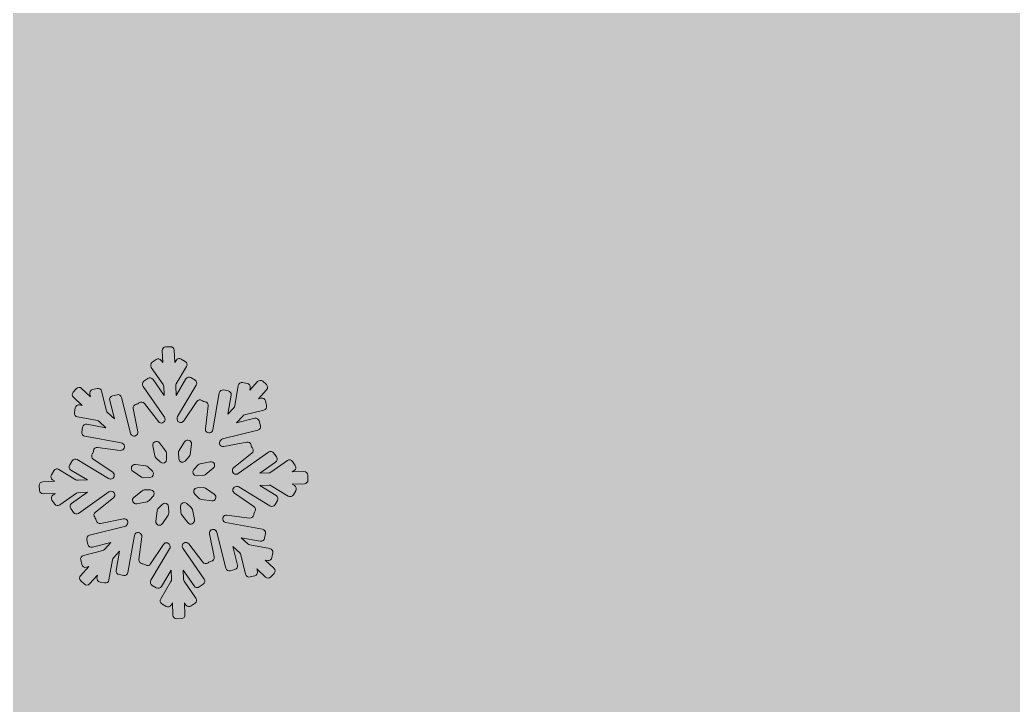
# Model space of a CAD drawing. Header units: millimetres. Extents: x 38 to 178, y -114 to -14.
# Drawn here: x 125.64 to 137.82, y -47.31 to -38.91 of the extents above; entities that cross this region are included whole.
import ezdxf

# ---------------------------------------------------------------- set-up
doc = ezdxf.new("R2010")
doc.units = ezdxf.units.MM
doc.header["$MEASUREMENT"] = 0
doc.layers.add('engraving', color=7, linetype='Continuous')
doc.layers.add('Layer 1', color=7, linetype='Continuous')

msp = doc.modelspace()

# ---------------------------------------------------------------- hatches: boundary and pattern name
at = {"layer": 'Layer 1'}
h = msp.add_hatch(color=2, dxfattribs=at)
h.dxf.hatch_style = 2
edge = h.paths.add_edge_path()
edge.add_spline(control_points=[(156.519, -27.749), (156.519, -27.749), (153.715, -27.749), (153.715, -27.749), (153.018, -26.097), (151.442, -24.9), (149.578, -24.758), (151.083, -23.643), (152.063, -21.859), (152.063, -19.842), (152.063, -16.462), (149.323, -13.721), (145.942, -13.721), (142.562, -13.721), (139.821, -16.462), (139.821, -19.842), (139.821, -21.859), (140.801, -23.643), (142.306, -24.758), (140.442, -24.9), (138.866, -26.097), (138.17, -27.749), (138.17, -27.749), (135.366, -27.749), (135.366, -27.749), (135.366, -27.749), (114.098, -27.749), (114.098, -27.749), (114.098, -27.749), (114.098, -81.46), (114.098, -81.46), (114.098, -85.792), (114.949, -89.87), (116.651, -93.698), (118.352, -97.527), (120.654, -100.853), (123.553, -103.675), (126.454, -106.499), (129.818, -108.741), (133.645, -110.403), (137.474, -112.065), (141.552, -112.898), (145.884, -112.898), (150.215, -112.898), (154.313, -112.065), (158.181, -110.403), (162.047, -108.741), (165.432, -106.499), (168.331, -103.675), (171.231, -100.853), (173.532, -97.527), (175.234, -93.698), (176.934, -89.87), (177.786, -85.792), (177.786, -81.46), (177.786, -81.46), (177.786, -27.749), (177.786, -27.749), (177.786, -27.749), (156.519, -27.749), (156.519, -27.749)], knot_values=[0, 0, 0, 0, 1, 1, 1, 2, 2, 2, 3, 3, 3, 4, 4, 4, 5, 5, 5, 6, 6, 6, 7, 7, 7, 8, 8, 8, 9, 9, 9, 10, 10, 10, 11, 11, 11, 12, 12, 12, 13, 13, 13, 14, 14, 14, 15, 15, 15, 16, 16, 16, 17, 17, 17, 18, 18, 18, 19, 19, 19, 20, 20, 20, 20], degree=3, periodic=1)
edge = h.paths.add_edge_path()
edge.add_spline(control_points=[(142.135, -19.842), (142.135, -17.743), (143.843, -16.035), (145.942, -16.035), (148.042, -16.035), (149.75, -17.743), (149.75, -19.842), (149.75, -21.942), (148.042, -23.65), (145.942, -23.65), (143.843, -23.65), (142.135, -21.942), (142.135, -19.842)], knot_values=[0, 0, 0, 0, 1, 1, 1, 2, 2, 2, 3, 3, 3, 4, 4, 4, 4], degree=3, periodic=1)
edge = h.paths.add_edge_path()
edge.add_spline(control_points=[(151.163, -85.346), (149.655, -86.778), (147.895, -87.492), (145.884, -87.492), (143.95, -87.492), (142.231, -86.778), (140.722, -85.346), (139.214, -83.915), (138.461, -82.234), (138.461, -80.3), (138.461, -80.3), (138.461, -31.811), (138.461, -31.811), (138.461, -31.811), (153.425, -31.811), (153.425, -31.811), (153.425, -31.811), (153.425, -80.3), (153.425, -80.3), (153.425, -82.234), (152.67, -83.915), (151.163, -85.346)], knot_values=[0, 0, 0, 0, 1, 1, 1, 2, 2, 2, 3, 3, 3, 4, 4, 4, 5, 5, 5, 6, 6, 6, 7, 7, 7, 7], degree=3, periodic=1)

# ---------------------------------------------------------------- linework, layer by layer
at = {"layer": 'engraving', "lineweight": 0}
for points, knots in [([(129.174, -44.492), (129.173, -44.467), (129.152, -44.448), (129.127, -44.449), (129.127, -44.449), (128.983, -44.454), (128.983, -44.454), (128.983, -44.454), (129.009, -44.436), (129.009, -44.436), (129.03, -44.421), (129.035, -44.393), (129.02, -44.373), (129.02, -44.373), (128.987, -44.325), (128.987, -44.325), (128.973, -44.304), (128.944, -44.299), (128.924, -44.313), (128.924, -44.313), (128.72, -44.457), (128.72, -44.457), (128.713, -44.462), (128.704, -44.465), (128.695, -44.466), (128.695, -44.466), (128.585, -44.47), (128.585, -44.47), (128.585, -44.47), (128.779, -44.333), (128.779, -44.333), (128.8, -44.319), (128.805, -44.291), (128.79, -44.27), (128.79, -44.27), (128.757, -44.222), (128.757, -44.222), (128.743, -44.201), (128.714, -44.196), (128.694, -44.21), (128.694, -44.21), (128.322, -44.473), (128.322, -44.473), (128.315, -44.478), (128.307, -44.481), (128.298, -44.481), (128.298, -44.481), (128.296, -44.481), (128.296, -44.481), (128.252, -44.483), (128.232, -44.427), (128.266, -44.4), (128.266, -44.4), (128.489, -44.225), (128.489, -44.225), (128.508, -44.21), (128.512, -44.182), (128.497, -44.162), (128.497, -44.162), (128.49, -44.153), (128.49, -44.153), (128.485, -44.147), (128.482, -44.141), (128.481, -44.134), (128.481, -44.134), (128.479, -44.122), (128.479, -44.122), (128.474, -44.098), (128.45, -44.082), (128.426, -44.087), (128.426, -44.087), (128.144, -44.143), (128.144, -44.143), (128.102, -44.151), (128.073, -44.1), (128.102, -44.068), (128.102, -44.068), (128.107, -44.063), (128.107, -44.063), (128.113, -44.056), (128.121, -44.052), (128.129, -44.049), (128.129, -44.049), (128.56, -43.941), (128.56, -43.941), (128.585, -43.935), (128.599, -43.911), (128.593, -43.887), (128.593, -43.887), (128.579, -43.829), (128.579, -43.829), (128.573, -43.805), (128.549, -43.79), (128.524, -43.796), (128.524, -43.796), (128.298, -43.853), (128.298, -43.853), (128.298, -43.853), (128.376, -43.768), (128.376, -43.768), (128.382, -43.761), (128.39, -43.756), (128.399, -43.754), (128.399, -43.754), (128.635, -43.695), (128.635, -43.695), (128.659, -43.689), (128.674, -43.664), (128.668, -43.64), (128.668, -43.64), (128.654, -43.583), (128.654, -43.583), (128.648, -43.559), (128.623, -43.544), (128.599, -43.55), (128.599, -43.55), (128.568, -43.558), (128.568, -43.558), (128.568, -43.558), (128.669, -43.447), (128.669, -43.447), (128.686, -43.428), (128.685, -43.4), (128.667, -43.383), (128.667, -43.383), (128.624, -43.343), (128.624, -43.343), (128.605, -43.326), (128.576, -43.327), (128.559, -43.346), (128.559, -43.346), (128.463, -43.452), (128.463, -43.452), (128.463, -43.452), (128.468, -43.42), (128.468, -43.42), (128.473, -43.395), (128.456, -43.372), (128.432, -43.368), (128.432, -43.368), (128.375, -43.357), (128.375, -43.357), (128.35, -43.353), (128.326, -43.369), (128.322, -43.394), (128.322, -43.394), (128.279, -43.643), (128.279, -43.643), (128.277, -43.651), (128.273, -43.659), (128.267, -43.666), (128.267, -43.666), (128.193, -43.747), (128.193, -43.747), (128.193, -43.747), (128.234, -43.512), (128.234, -43.512), (128.238, -43.487), (128.222, -43.464), (128.198, -43.459), (128.198, -43.459), (128.14, -43.449), (128.14, -43.449), (128.116, -43.445), (128.092, -43.461), (128.088, -43.486), (128.088, -43.486), (128.009, -43.938), (128.009, -43.938), (128.008, -43.947), (128.004, -43.954), (127.998, -43.961), (127.998, -43.961), (127.998, -43.961), (127.998, -43.961), (127.968, -43.993), (127.914, -43.969), (127.92, -43.925), (127.92, -43.925), (127.954, -43.643), (127.954, -43.643), (127.957, -43.618), (127.939, -43.596), (127.915, -43.593), (127.915, -43.593), (127.904, -43.591), (127.904, -43.591), (127.897, -43.59), (127.89, -43.588), (127.884, -43.584), (127.884, -43.584), (127.875, -43.578), (127.875, -43.578), (127.854, -43.564), (127.826, -43.569), (127.812, -43.59), (127.812, -43.59), (127.654, -43.829), (127.654, -43.829), (127.63, -43.866), (127.573, -43.85), (127.571, -43.806), (127.571, -43.806), (127.571, -43.801), (127.571, -43.801), (127.571, -43.792), (127.573, -43.784), (127.578, -43.776), (127.578, -43.776), (127.806, -43.39), (127.806, -43.39), (127.819, -43.369), (127.812, -43.341), (127.791, -43.329), (127.791, -43.329), (127.741, -43.298), (127.741, -43.298), (127.72, -43.285), (127.692, -43.292), (127.679, -43.314), (127.679, -43.314), (127.56, -43.515), (127.56, -43.515), (127.56, -43.515), (127.555, -43.399), (127.555, -43.399), (127.555, -43.39), (127.557, -43.382), (127.561, -43.374), (127.561, -43.374), (127.687, -43.162), (127.687, -43.162), (127.7, -43.141), (127.693, -43.114), (127.672, -43.101), (127.672, -43.101), (127.622, -43.07), (127.622, -43.07), (127.6, -43.057), (127.572, -43.064), (127.559, -43.086), (127.559, -43.086), (127.543, -43.112), (127.543, -43.112), (127.543, -43.112), (127.537, -42.962), (127.537, -42.962), (127.536, -42.937), (127.515, -42.918), (127.49, -42.919), (127.49, -42.919), (127.432, -42.921), (127.432, -42.921), (127.407, -42.922), (127.388, -42.943), (127.389, -42.968), (127.389, -42.968), (127.395, -43.113), (127.395, -43.113), (127.395, -43.113), (127.377, -43.088), (127.377, -43.088), (127.363, -43.067), (127.334, -43.062), (127.314, -43.076), (127.314, -43.076), (127.266, -43.11), (127.266, -43.11), (127.246, -43.124), (127.241, -43.152), (127.255, -43.173), (127.255, -43.173), (127.399, -43.38), (127.399, -43.38), (127.403, -43.387), (127.406, -43.396), (127.407, -43.404), (127.407, -43.404), (127.411, -43.515), (127.411, -43.515), (127.411, -43.515), (127.276, -43.32), (127.276, -43.32), (127.262, -43.299), (127.233, -43.294), (127.213, -43.309), (127.213, -43.309), (127.165, -43.342), (127.165, -43.342), (127.145, -43.357), (127.14, -43.385), (127.154, -43.405), (127.154, -43.405), (127.415, -43.782), (127.415, -43.782), (127.42, -43.789), (127.422, -43.798), (127.423, -43.806), (127.423, -43.806), (127.423, -43.807), (127.423, -43.807), (127.425, -43.851), (127.369, -43.871), (127.342, -43.836), (127.342, -43.836), (127.17, -43.614), (127.17, -43.614), (127.155, -43.594), (127.126, -43.59), (127.107, -43.606), (127.107, -43.606), (127.098, -43.612), (127.098, -43.612), (127.092, -43.617), (127.086, -43.62), (127.079, -43.621), (127.079, -43.621), (127.068, -43.623), (127.068, -43.623), (127.044, -43.628), (127.028, -43.652), (127.033, -43.676), (127.033, -43.676), (127.089, -43.96), (127.089, -43.96), (127.097, -44.003), (127.046, -44.032), (127.014, -44.002), (127.014, -44.002), (127.011, -43.999), (127.011, -43.999), (127.004, -43.994), (127, -43.986), (126.998, -43.977), (126.998, -43.977), (126.89, -43.54), (126.89, -43.54), (126.884, -43.516), (126.859, -43.501), (126.835, -43.507), (126.835, -43.507), (126.778, -43.521), (126.778, -43.521), (126.754, -43.527), (126.739, -43.552), (126.745, -43.576), (126.745, -43.576), (126.802, -43.804), (126.802, -43.804), (126.802, -43.804), (126.718, -43.726), (126.718, -43.726), (126.712, -43.72), (126.707, -43.712), (126.705, -43.704), (126.705, -43.704), (126.646, -43.464), (126.646, -43.464), (126.64, -43.44), (126.615, -43.425), (126.591, -43.431), (126.591, -43.431), (126.535, -43.445), (126.535, -43.445), (126.511, -43.451), (126.496, -43.476), (126.502, -43.5), (126.502, -43.5), (126.509, -43.531), (126.509, -43.531), (126.509, -43.531), (126.401, -43.429), (126.401, -43.429), (126.382, -43.412), (126.354, -43.413), (126.337, -43.432), (126.337, -43.432), (126.297, -43.475), (126.297, -43.475), (126.28, -43.493), (126.282, -43.522), (126.3, -43.539), (126.3, -43.539), (126.406, -43.638), (126.406, -43.638), (126.406, -43.638), (126.375, -43.632), (126.375, -43.632), (126.35, -43.628), (126.327, -43.644), (126.322, -43.669), (126.322, -43.669), (126.312, -43.727), (126.312, -43.727), (126.308, -43.752), (126.324, -43.775), (126.349, -43.779), (126.349, -43.779), (126.594, -43.824), (126.594, -43.824), (126.603, -43.825), (126.611, -43.829), (126.617, -43.835), (126.617, -43.835), (126.698, -43.911), (126.698, -43.911), (126.698, -43.911), (126.466, -43.869), (126.466, -43.869), (126.441, -43.865), (126.418, -43.881), (126.413, -43.906), (126.413, -43.906), (126.403, -43.964), (126.403, -43.964), (126.399, -43.989), (126.415, -44.012), (126.44, -44.016), (126.44, -44.016), (126.887, -44.097), (126.887, -44.097), (126.895, -44.099), (126.903, -44.103), (126.91, -44.109), (126.91, -44.109), (126.912, -44.111), (126.912, -44.111), (126.944, -44.141), (126.919, -44.194), (126.875, -44.189), (126.875, -44.189), (126.597, -44.153), (126.597, -44.153), (126.572, -44.15), (126.549, -44.168), (126.546, -44.193), (126.546, -44.193), (126.545, -44.204), (126.545, -44.204), (126.544, -44.211), (126.541, -44.218), (126.538, -44.224), (126.538, -44.224), (126.531, -44.233), (126.531, -44.233), (126.518, -44.254), (126.523, -44.282), (126.544, -44.295), (126.544, -44.295), (126.783, -44.458), (126.783, -44.458), (126.819, -44.483), (126.803, -44.539), (126.76, -44.541), (126.76, -44.541), (126.754, -44.541), (126.754, -44.541), (126.745, -44.541), (126.736, -44.539), (126.729, -44.534), (126.729, -44.534), (126.347, -44.302), (126.347, -44.302), (126.326, -44.289), (126.298, -44.296), (126.285, -44.318), (126.285, -44.318), (126.255, -44.368), (126.255, -44.368), (126.242, -44.389), (126.249, -44.417), (126.27, -44.43), (126.27, -44.43), (126.471, -44.552), (126.471, -44.552), (126.471, -44.552), (126.357, -44.556), (126.357, -44.556), (126.348, -44.557), (126.339, -44.554), (126.331, -44.55), (126.331, -44.55), (126.122, -44.422), (126.122, -44.422), (126.101, -44.409), (126.073, -44.416), (126.06, -44.438), (126.06, -44.438), (126.03, -44.489), (126.03, -44.489), (126.018, -44.51), (126.024, -44.537), (126.045, -44.55), (126.045, -44.55), (126.073, -44.567), (126.073, -44.567), (126.073, -44.567), (125.925, -44.573), (125.925, -44.573), (125.9, -44.574), (125.88, -44.595), (125.881, -44.62), (125.881, -44.62), (125.884, -44.679), (125.884, -44.679), (125.885, -44.704), (125.906, -44.723), (125.931, -44.722), (125.931, -44.722), (126.075, -44.717), (126.075, -44.717), (126.075, -44.717), (126.048, -44.736), (126.048, -44.736), (126.028, -44.75), (126.023, -44.778), (126.037, -44.798), (126.037, -44.798), (126.07, -44.847), (126.07, -44.847), (126.085, -44.868), (126.113, -44.873), (126.134, -44.858), (126.134, -44.858), (126.338, -44.714), (126.338, -44.714), (126.345, -44.709), (126.353, -44.706), (126.362, -44.706), (126.362, -44.706), (126.472, -44.701), (126.472, -44.701), (126.472, -44.701), (126.278, -44.839), (126.278, -44.839), (126.258, -44.853), (126.253, -44.881), (126.267, -44.901), (126.267, -44.901), (126.3, -44.95), (126.3, -44.95), (126.315, -44.97), (126.343, -44.975), (126.364, -44.961), (126.364, -44.961), (126.735, -44.699), (126.735, -44.699), (126.742, -44.694), (126.751, -44.691), (126.759, -44.69), (126.759, -44.69), (126.761, -44.69), (126.761, -44.69), (126.805, -44.689), (126.826, -44.744), (126.791, -44.771), (126.791, -44.771), (126.569, -44.946), (126.569, -44.946), (126.549, -44.962), (126.546, -44.99), (126.561, -45.009), (126.561, -45.009), (126.568, -45.019), (126.568, -45.019), (126.572, -45.024), (126.575, -45.031), (126.576, -45.038), (126.576, -45.038), (126.579, -45.049), (126.579, -45.049), (126.583, -45.074), (126.607, -45.089), (126.632, -45.085), (126.632, -45.085), (126.913, -45.029), (126.913, -45.029), (126.956, -45.02), (126.985, -45.071), (126.955, -45.103), (126.955, -45.103), (126.951, -45.108), (126.951, -45.108), (126.945, -45.115), (126.937, -45.12), (126.928, -45.122), (126.928, -45.122), (126.497, -45.23), (126.497, -45.23), (126.473, -45.236), (126.458, -45.261), (126.464, -45.285), (126.464, -45.285), (126.478, -45.342), (126.478, -45.342), (126.484, -45.366), (126.509, -45.381), (126.533, -45.375), (126.533, -45.375), (126.759, -45.319), (126.759, -45.319), (126.759, -45.319), (126.681, -45.404), (126.681, -45.404), (126.675, -45.41), (126.667, -45.415), (126.659, -45.417), (126.659, -45.417), (126.422, -45.476), (126.422, -45.476), (126.398, -45.482), (126.383, -45.507), (126.389, -45.531), (126.389, -45.531), (126.404, -45.589), (126.404, -45.589), (126.41, -45.613), (126.434, -45.628), (126.459, -45.622), (126.459, -45.622), (126.489, -45.614), (126.489, -45.614), (126.489, -45.614), (126.388, -45.725), (126.388, -45.725), (126.371, -45.743), (126.373, -45.771), (126.391, -45.788), (126.391, -45.788), (126.434, -45.828), (126.434, -45.828), (126.452, -45.846), (126.481, -45.844), (126.498, -45.826), (126.498, -45.826), (126.595, -45.72), (126.595, -45.72), (126.595, -45.72), (126.589, -45.751), (126.589, -45.751), (126.585, -45.776), (126.601, -45.799), (126.626, -45.804), (126.626, -45.804), (126.683, -45.814), (126.683, -45.814), (126.707, -45.819), (126.731, -45.802), (126.735, -45.777), (126.735, -45.777), (126.779, -45.529), (126.779, -45.529), (126.78, -45.52), (126.784, -45.512), (126.79, -45.506), (126.79, -45.506), (126.864, -45.424), (126.864, -45.424), (126.864, -45.424), (126.823, -45.66), (126.823, -45.66), (126.819, -45.684), (126.835, -45.708), (126.86, -45.712), (126.86, -45.712), (126.917, -45.722), (126.917, -45.722), (126.941, -45.727), (126.965, -45.71), (126.969, -45.686), (126.969, -45.686), (127.048, -45.233), (127.048, -45.233), (127.05, -45.225), (127.053, -45.217), (127.059, -45.211), (127.059, -45.211), (127.059, -45.211), (127.059, -45.211), (127.089, -45.178), (127.143, -45.203), (127.138, -45.247), (127.138, -45.247), (127.103, -45.528), (127.103, -45.528), (127.1, -45.553), (127.118, -45.575), (127.143, -45.579), (127.143, -45.579), (127.153, -45.58), (127.153, -45.58), (127.16, -45.581), (127.167, -45.583), (127.173, -45.587), (127.173, -45.587), (127.182, -45.593), (127.182, -45.593), (127.203, -45.608), (127.231, -45.602), (127.245, -45.581), (127.245, -45.581), (127.403, -45.342), (127.403, -45.342), (127.427, -45.305), (127.484, -45.321), (127.486, -45.365), (127.486, -45.365), (127.486, -45.37), (127.486, -45.37), (127.486, -45.379), (127.484, -45.388), (127.48, -45.395), (127.48, -45.395), (127.251, -45.781), (127.251, -45.781), (127.238, -45.802), (127.245, -45.83), (127.266, -45.843), (127.266, -45.843), (127.316, -45.873), (127.316, -45.873), (127.338, -45.886), (127.366, -45.879), (127.379, -45.858), (127.379, -45.858), (127.498, -45.657), (127.498, -45.657), (127.498, -45.657), (127.502, -45.772), (127.502, -45.772), (127.503, -45.781), (127.501, -45.79), (127.496, -45.797), (127.496, -45.797), (127.37, -46.009), (127.37, -46.009), (127.358, -46.03), (127.365, -46.058), (127.386, -46.071), (127.386, -46.071), (127.436, -46.101), (127.436, -46.101), (127.457, -46.114), (127.485, -46.107), (127.498, -46.086), (127.498, -46.086), (127.514, -46.059), (127.514, -46.059), (127.514, -46.059), (127.52, -46.209), (127.52, -46.209), (127.521, -46.234), (127.542, -46.253), (127.567, -46.252), (127.567, -46.252), (127.625, -46.25), (127.625, -46.25), (127.65, -46.249), (127.669, -46.228), (127.668, -46.203), (127.668, -46.203), (127.663, -46.058), (127.663, -46.058), (127.663, -46.058), (127.68, -46.084), (127.68, -46.084), (127.695, -46.104), (127.723, -46.11), (127.744, -46.095), (127.744, -46.095), (127.791, -46.061), (127.791, -46.061), (127.811, -46.047), (127.816, -46.019), (127.802, -45.999), (127.802, -45.999), (127.659, -45.791), (127.659, -45.791), (127.654, -45.784), (127.651, -45.776), (127.651, -45.767), (127.651, -45.767), (127.646, -45.656), (127.646, -45.656), (127.646, -45.656), (127.781, -45.851), (127.781, -45.851), (127.795, -45.872), (127.824, -45.877), (127.844, -45.863), (127.844, -45.863), (127.892, -45.829), (127.892, -45.829), (127.912, -45.815), (127.917, -45.787), (127.903, -45.766), (127.903, -45.766), (127.643, -45.389), (127.643, -45.389), (127.638, -45.382), (127.635, -45.374), (127.635, -45.365), (127.635, -45.365), (127.635, -45.364), (127.635, -45.364), (127.633, -45.32), (127.689, -45.3), (127.716, -45.335), (127.716, -45.335), (127.887, -45.558), (127.887, -45.558), (127.902, -45.578), (127.931, -45.581), (127.951, -45.566), (127.951, -45.566), (127.959, -45.559), (127.959, -45.559), (127.965, -45.555), (127.971, -45.552), (127.978, -45.55), (127.978, -45.55), (127.989, -45.548), (127.989, -45.548), (128.013, -45.543), (128.029, -45.519), (128.024, -45.495), (128.024, -45.495), (127.969, -45.211), (127.969, -45.211), (127.96, -45.168), (128.012, -45.139), (128.044, -45.169), (128.044, -45.169), (128.047, -45.172), (128.047, -45.172), (128.053, -45.178), (128.057, -45.186), (128.06, -45.194), (128.06, -45.194), (128.168, -45.631), (128.168, -45.631), (128.174, -45.656), (128.198, -45.671), (128.223, -45.664), (128.223, -45.664), (128.279, -45.65), (128.279, -45.65), (128.303, -45.644), (128.318, -45.62), (128.312, -45.596), (128.312, -45.596), (128.255, -45.367), (128.255, -45.367), (128.255, -45.367), (128.339, -45.445), (128.339, -45.445), (128.345, -45.451), (128.35, -45.459), (128.352, -45.468), (128.352, -45.468), (128.411, -45.708), (128.411, -45.708), (128.417, -45.732), (128.442, -45.747), (128.466, -45.74), (128.466, -45.74), (128.523, -45.726), (128.523, -45.726), (128.547, -45.72), (128.562, -45.696), (128.556, -45.672), (128.556, -45.672), (128.548, -45.641), (128.548, -45.641), (128.548, -45.641), (128.656, -45.742), (128.656, -45.742), (128.675, -45.759), (128.704, -45.758), (128.721, -45.74), (128.721, -45.74), (128.76, -45.696), (128.76, -45.696), (128.777, -45.678), (128.776, -45.65), (128.758, -45.633), (128.758, -45.633), (128.651, -45.534), (128.651, -45.534), (128.651, -45.534), (128.682, -45.539), (128.682, -45.539), (128.707, -45.544), (128.731, -45.527), (128.735, -45.502), (128.735, -45.502), (128.745, -45.444), (128.745, -45.444), (128.749, -45.42), (128.733, -45.396), (128.709, -45.392), (128.709, -45.392), (128.463, -45.348), (128.463, -45.348), (128.455, -45.346), (128.447, -45.342), (128.44, -45.336), (128.44, -45.336), (128.359, -45.26), (128.359, -45.26), (128.359, -45.26), (128.591, -45.302), (128.591, -45.302), (128.616, -45.307), (128.64, -45.29), (128.644, -45.265), (128.644, -45.265), (128.654, -45.207), (128.654, -45.207), (128.658, -45.183), (128.642, -45.159), (128.617, -45.155), (128.617, -45.155), (128.171, -45.074), (128.171, -45.074), (128.162, -45.073), (128.154, -45.069), (128.148, -45.063), (128.148, -45.063), (128.146, -45.061), (128.146, -45.061), (128.114, -45.031), (128.139, -44.977), (128.182, -44.983), (128.182, -44.983), (128.461, -45.018), (128.461, -45.018), (128.486, -45.021), (128.508, -45.004), (128.511, -44.979), (128.511, -44.979), (128.513, -44.967), (128.513, -44.967), (128.514, -44.96), (128.516, -44.954), (128.52, -44.948), (128.52, -44.948), (128.526, -44.938), (128.526, -44.938), (128.54, -44.918), (128.534, -44.89), (128.514, -44.876), (128.514, -44.876), (128.274, -44.713), (128.274, -44.713), (128.238, -44.689), (128.254, -44.632), (128.298, -44.631), (128.298, -44.631), (128.303, -44.63), (128.303, -44.63), (128.312, -44.63), (128.321, -44.632), (128.329, -44.637), (128.329, -44.637), (128.71, -44.869), (128.71, -44.869), (128.731, -44.882), (128.759, -44.875), (128.772, -44.854), (128.772, -44.854), (128.802, -44.803), (128.802, -44.803), (128.815, -44.782), (128.808, -44.754), (128.787, -44.742), (128.787, -44.742), (128.586, -44.62), (128.586, -44.62), (128.586, -44.62), (128.701, -44.615), (128.701, -44.615), (128.71, -44.615), (128.718, -44.617), (128.726, -44.622), (128.726, -44.622), (128.935, -44.749), (128.935, -44.749), (128.956, -44.762), (128.984, -44.755), (128.997, -44.733), (128.997, -44.733), (129.027, -44.683), (129.027, -44.683), (129.04, -44.661), (129.033, -44.634), (129.012, -44.621), (129.012, -44.621), (128.984, -44.604), (128.984, -44.604), (128.984, -44.604), (129.132, -44.598), (129.132, -44.598), (129.157, -44.597), (129.177, -44.576), (129.176, -44.551), (129.176, -44.551), (129.174, -44.492), (129.174, -44.492)], [0, 0, 0, 0, 1, 1, 1, 2, 2, 2, 3, 3, 3, 4, 4, 4, 5, 5, 5, 6, 6, 6, 7, 7, 7, 8, 8, 8, 9, 9, 9, 10, 10, 10, 11, 11, 11, 12, 12, 12, 13, 13, 13, 14, 14, 14, 15, 15, 15, 16, 16, 16, 17, 17, 17, 18, 18, 18, 19, 19, 19, 20, 20, 20, 21, 21, 21, 22, 22, 22, 23, 23, 23, 24, 24, 24, 25, 25, 25, 26, 26, 26, 27, 27, 27, 28, 28, 28, 29, 29, 29, 30, 30, 30, 31, 31, 31, 32, 32, 32, 33, 33, 33, 34, 34, 34, 35, 35, 35, 36, 36, 36, 37, 37, 37, 38, 38, 38, 39, 39, 39, 40, 40, 40, 41, 41, 41, 42, 42, 42, 43, 43, 43, 44, 44, 44, 45, 45, 45, 46, 46, 46, 47, 47, 47, 48, 48, 48, 49, 49, 49, 50, 50, 50, 51, 51, 51, 52, 52, 52, 53, 53, 53, 54, 54, 54, 55, 55, 55, 56, 56, 56, 57, 57, 57, 58, 58, 58, 59, 59, 59, 60, 60, 60, 61, 61, 61, 62, 62, 62, 63, 63, 63, 64, 64, 64, 65, 65, 65, 66, 66, 66, 67, 67, 67, 68, 68, 68, 69, 69, 69, 70, 70, 70, 71, 71, 71, 72, 72, 72, 73, 73, 73, 74, 74, 74, 75, 75, 75, 76, 76, 76, 77, 77, 77, 78, 78, 78, 79, 79, 79, 80, 80, 80, 81, 81, 81, 82, 82, 82, 83, 83, 83, 84, 84, 84, 85, 85, 85, 86, 86, 86, 87, 87, 87, 88, 88, 88, 89, 89, 89, 90, 90, 90, 91, 91, 91, 92, 92, 92, 93, 93, 93, 94, 94, 94, 95, 95, 95, 96, 96, 96, 97, 97, 97, 98, 98, 98, 99, 99, 99, 100, 100, 100, 101, 101, 101, 102, 102, 102, 103, 103, 103, 104, 104, 104, 105, 105, 105, 106, 106, 106, 107, 107, 107, 108, 108, 108, 109, 109, 109, 110, 110, 110, 111, 111, 111, 112, 112, 112, 113, 113, 113, 114, 114, 114, 115, 115, 115, 116, 116, 116, 117, 117, 117, 118, 118, 118, 119, 119, 119, 120, 120, 120, 121, 121, 121, 122, 122, 122, 123, 123, 123, 124, 124, 124, 125, 125, 125, 126, 126, 126, 127, 127, 127, 128, 128, 128, 129, 129, 129, 130, 130, 130, 131, 131, 131, 132, 132, 132, 133, 133, 133, 134, 134, 134, 135, 135, 135, 136, 136, 136, 137, 137, 137, 138, 138, 138, 139, 139, 139, 140, 140, 140, 141, 141, 141, 142, 142, 142, 143, 143, 143, 144, 144, 144, 145, 145, 145, 146, 146, 146, 147, 147, 147, 148, 148, 148, 149, 149, 149, 150, 150, 150, 151, 151, 151, 152, 152, 152, 153, 153, 153, 154, 154, 154, 155, 155, 155, 156, 156, 156, 157, 157, 157, 158, 158, 158, 159, 159, 159, 160, 160, 160, 161, 161, 161, 162, 162, 162, 163, 163, 163, 164, 164, 164, 165, 165, 165, 166, 166, 166, 167, 167, 167, 168, 168, 168, 169, 169, 169, 170, 170, 170, 171, 171, 171, 172, 172, 172, 173, 173, 173, 174, 174, 174, 175, 175, 175, 176, 176, 176, 177, 177, 177, 178, 178, 178, 179, 179, 179, 180, 180, 180, 181, 181, 181, 182, 182, 182, 183, 183, 183, 184, 184, 184, 185, 185, 185, 186, 186, 186, 187, 187, 187, 188, 188, 188, 189, 189, 189, 190, 190, 190, 191, 191, 191, 192, 192, 192, 193, 193, 193, 194, 194, 194, 195, 195, 195, 196, 196, 196, 197, 197, 197, 198, 198, 198, 199, 199, 199, 200, 200, 200, 201, 201, 201, 202, 202, 202, 203, 203, 203, 204, 204, 204, 205, 205, 205, 206, 206, 206, 207, 207, 207, 208, 208, 208, 209, 209, 209, 210, 210, 210, 211, 211, 211, 212, 212, 212, 213, 213, 213, 214, 214, 214, 215, 215, 215, 216, 216, 216, 217, 217, 217, 218, 218, 218, 219, 219, 219, 220, 220, 220, 221, 221, 221, 222, 222, 222, 223, 223, 223, 224, 224, 224, 225, 225, 225, 226, 226, 226, 227, 227, 227, 228, 228, 228, 229, 229, 229, 230, 230, 230, 231, 231, 231, 232, 232, 232, 233, 233, 233, 234, 234, 234, 235, 235, 235, 236, 236, 236, 237, 237, 237, 238, 238, 238, 239, 239, 239, 240, 240, 240, 241, 241, 241, 242, 242, 242, 243, 243, 243, 244, 244, 244, 245, 245, 245, 246, 246, 246, 247, 247, 247, 248, 248, 248, 249, 249, 249, 250, 250, 250, 251, 251, 251, 252, 252, 252, 253, 253, 253, 254, 254, 254, 255, 255, 255, 256, 256, 256, 257, 257, 257, 258, 258, 258, 259, 259, 259, 260, 260, 260, 261, 261, 261, 262, 262, 262, 263, 263, 263, 264, 264, 264, 265, 265, 265, 266, 266, 266, 267, 267, 267, 268, 268, 268, 269, 269, 269, 270, 270, 270, 271, 271, 271, 272, 272, 272, 273, 273, 273, 274, 274, 274, 275, 275, 275, 276, 276, 276, 277, 277, 277, 278, 278, 278, 279, 279, 279, 280, 280, 280, 281, 281, 281, 282, 282, 282, 283, 283, 283, 284, 284, 284, 285, 285, 285, 286, 286, 286, 287, 287, 287, 288, 288, 288, 289, 289, 289, 290, 290, 290, 291, 291, 291, 292, 292, 292, 293, 293, 293, 294, 294, 294, 295, 295, 295, 296, 296, 296, 297, 297, 297, 298, 298, 298, 299, 299, 299, 300, 300, 300, 301, 301, 301, 302, 302, 302, 303, 303, 303, 304, 304, 304, 305, 305, 305, 306, 306, 306, 307, 307, 307, 308, 308, 308, 309, 309, 309, 310, 310, 310, 311, 311, 311, 312, 312, 312, 313, 313, 313, 314, 314, 314, 315, 315, 315, 316, 316, 316, 317, 317, 317, 318, 318, 318, 319, 319, 319, 320, 320, 320, 321, 321, 321, 322, 322, 322, 323, 323, 323, 324, 324, 324, 325, 325, 325, 326, 326, 326, 327, 327, 327, 328, 328, 328, 329, 329, 329, 330, 330, 330, 331, 331, 331, 332, 332, 332, 333, 333, 333, 334, 334, 334, 335, 335, 335, 336, 336, 336, 336]), ([(127.354, -44.097), (127.354, -44.097), (127.43, -44.195), (127.43, -44.195), (127.436, -44.202), (127.439, -44.211), (127.44, -44.221), (127.44, -44.221), (127.443, -44.297), (127.443, -44.297), (127.444, -44.338), (127.396, -44.36), (127.367, -44.332), (127.367, -44.332), (127.312, -44.281), (127.312, -44.281), (127.305, -44.275), (127.3, -44.266), (127.299, -44.257), (127.299, -44.257), (127.274, -44.133), (127.274, -44.133), (127.265, -44.086), (127.325, -44.059), (127.354, -44.097)], [0, 0, 0, 0, 1, 1, 1, 2, 2, 2, 3, 3, 3, 4, 4, 4, 5, 5, 5, 6, 6, 6, 7, 7, 7, 8, 8, 8, 8]), ([(127.591, -44.292), (127.591, -44.292), (127.588, -44.215), (127.588, -44.215), (127.588, -44.206), (127.59, -44.197), (127.595, -44.189), (127.595, -44.189), (127.664, -44.084), (127.664, -44.084), (127.691, -44.045), (127.753, -44.067), (127.747, -44.115), (127.747, -44.115), (127.732, -44.24), (127.732, -44.24), (127.731, -44.25), (127.727, -44.258), (127.72, -44.265), (127.72, -44.265), (127.67, -44.321), (127.67, -44.321), (127.642, -44.35), (127.593, -44.332), (127.591, -44.292)], [0, 0, 0, 0, 1, 1, 1, 2, 2, 2, 3, 3, 3, 4, 4, 4, 5, 5, 5, 6, 6, 6, 7, 7, 7, 8, 8, 8, 8]), ([(127.777, -44.424), (127.777, -44.424), (127.829, -44.367), (127.829, -44.367), (127.836, -44.36), (127.844, -44.355), (127.854, -44.353), (127.854, -44.353), (127.978, -44.328), (127.978, -44.328), (128.025, -44.319), (128.052, -44.379), (128.015, -44.408), (128.015, -44.408), (127.915, -44.487), (127.915, -44.487), (127.907, -44.493), (127.898, -44.496), (127.888, -44.497), (127.888, -44.497), (127.812, -44.5), (127.812, -44.5), (127.772, -44.501), (127.75, -44.454), (127.777, -44.424)], [0, 0, 0, 0, 1, 1, 1, 2, 2, 2, 3, 3, 3, 4, 4, 4, 5, 5, 5, 6, 6, 6, 7, 7, 7, 8, 8, 8, 8]), ([(127.136, -44.517), (127.136, -44.517), (127.03, -44.445), (127.03, -44.445), (126.991, -44.419), (127.014, -44.357), (127.061, -44.363), (127.061, -44.363), (127.186, -44.379), (127.186, -44.379), (127.195, -44.38), (127.204, -44.384), (127.211, -44.391), (127.211, -44.391), (127.268, -44.444), (127.268, -44.444), (127.297, -44.471), (127.279, -44.521), (127.239, -44.522), (127.239, -44.522), (127.163, -44.525), (127.163, -44.525), (127.154, -44.525), (127.144, -44.523), (127.136, -44.517)], [0, 0, 0, 0, 1, 1, 1, 2, 2, 2, 3, 3, 3, 4, 4, 4, 5, 5, 5, 6, 6, 6, 7, 7, 7, 8, 8, 8, 8]), ([(127.28, -44.747), (127.28, -44.747), (127.228, -44.804), (127.228, -44.804), (127.222, -44.811), (127.213, -44.816), (127.204, -44.818), (127.204, -44.818), (127.079, -44.843), (127.079, -44.843), (127.033, -44.852), (127.005, -44.792), (127.043, -44.763), (127.043, -44.763), (127.143, -44.684), (127.143, -44.684), (127.15, -44.678), (127.159, -44.675), (127.169, -44.674), (127.169, -44.674), (127.245, -44.672), (127.245, -44.672), (127.285, -44.67), (127.307, -44.718), (127.28, -44.747)], [0, 0, 0, 0, 1, 1, 1, 2, 2, 2, 3, 3, 3, 4, 4, 4, 5, 5, 5, 6, 6, 6, 7, 7, 7, 8, 8, 8, 8]), ([(127.921, -44.654), (127.921, -44.654), (128.027, -44.726), (128.027, -44.726), (128.066, -44.753), (128.043, -44.814), (127.996, -44.808), (127.996, -44.808), (127.871, -44.793), (127.871, -44.793), (127.862, -44.791), (127.853, -44.787), (127.846, -44.781), (127.846, -44.781), (127.789, -44.727), (127.789, -44.727), (127.76, -44.7), (127.778, -44.651), (127.819, -44.649), (127.819, -44.649), (127.894, -44.646), (127.894, -44.646), (127.903, -44.646), (127.913, -44.649), (127.921, -44.654)], [0, 0, 0, 0, 1, 1, 1, 2, 2, 2, 3, 3, 3, 4, 4, 4, 5, 5, 5, 6, 6, 6, 7, 7, 7, 8, 8, 8, 8]), ([(127.466, -44.879), (127.466, -44.879), (127.469, -44.956), (127.469, -44.956), (127.47, -44.965), (127.467, -44.975), (127.462, -44.983), (127.462, -44.983), (127.393, -45.087), (127.393, -45.087), (127.367, -45.127), (127.305, -45.104), (127.31, -45.057), (127.31, -45.057), (127.326, -44.931), (127.326, -44.931), (127.327, -44.922), (127.331, -44.913), (127.337, -44.906), (127.337, -44.906), (127.388, -44.851), (127.388, -44.851), (127.415, -44.821), (127.465, -44.839), (127.466, -44.879)], [0, 0, 0, 0, 1, 1, 1, 2, 2, 2, 3, 3, 3, 4, 4, 4, 5, 5, 5, 6, 6, 6, 7, 7, 7, 8, 8, 8, 8]), ([(127.703, -45.075), (127.703, -45.075), (127.627, -44.976), (127.627, -44.976), (127.621, -44.969), (127.618, -44.96), (127.618, -44.951), (127.618, -44.951), (127.615, -44.874), (127.615, -44.874), (127.613, -44.834), (127.661, -44.812), (127.691, -44.839), (127.691, -44.839), (127.745, -44.89), (127.745, -44.89), (127.752, -44.897), (127.757, -44.905), (127.759, -44.914), (127.759, -44.914), (127.783, -45.038), (127.783, -45.038), (127.792, -45.085), (127.732, -45.113), (127.703, -45.075)], [0, 0, 0, 0, 1, 1, 1, 2, 2, 2, 3, 3, 3, 4, 4, 4, 5, 5, 5, 6, 6, 6, 7, 7, 7, 8, 8, 8, 8])]:
    msp.add_open_spline(points, degree=3, knots=knots, dxfattribs=at)
at = {"layer": 'Layer 1', "lineweight": 0}
msp.add_open_spline([(156.519, -27.749), (156.519, -27.749), (153.715, -27.749), (153.715, -27.749), (153.018, -26.097), (151.442, -24.9), (149.578, -24.758), (151.083, -23.643), (152.063, -21.859), (152.063, -19.842), (152.063, -16.462), (149.323, -13.721), (145.942, -13.721), (142.562, -13.721), (139.821, -16.462), (139.821, -19.842), (139.821, -21.859), (140.801, -23.643), (142.306, -24.758), (140.442, -24.9), (138.866, -26.097), (138.17, -27.749), (138.17, -27.749), (135.366, -27.749), (135.366, -27.749), (135.366, -27.749), (114.098, -27.749), (114.098, -27.749), (114.098, -27.749), (114.098, -81.46), (114.098, -81.46), (114.098, -85.792), (114.949, -89.87), (116.651, -93.698), (118.352, -97.527), (120.654, -100.853), (123.553, -103.675), (126.454, -106.499), (129.818, -108.741), (133.645, -110.403), (137.474, -112.065), (141.552, -112.898), (145.884, -112.898), (150.215, -112.898), (154.313, -112.065), (158.181, -110.403), (162.047, -108.741), (165.432, -106.499), (168.331, -103.675), (171.231, -100.853), (173.532, -97.527), (175.234, -93.698), (176.934, -89.87), (177.786, -85.792), (177.786, -81.46), (177.786, -81.46), (177.786, -27.749), (177.786, -27.749), (177.786, -27.749), (156.519, -27.749), (156.519, -27.749)], degree=3, knots=[0, 0, 0, 0, 1, 1, 1, 2, 2, 2, 3, 3, 3, 4, 4, 4, 5, 5, 5, 6, 6, 6, 7, 7, 7, 8, 8, 8, 9, 9, 9, 10, 10, 10, 11, 11, 11, 12, 12, 12, 13, 13, 13, 14, 14, 14, 15, 15, 15, 16, 16, 16, 17, 17, 17, 18, 18, 18, 19, 19, 19, 20, 20, 20, 20], dxfattribs=at)

doc.saveas('drawing.dxf')
